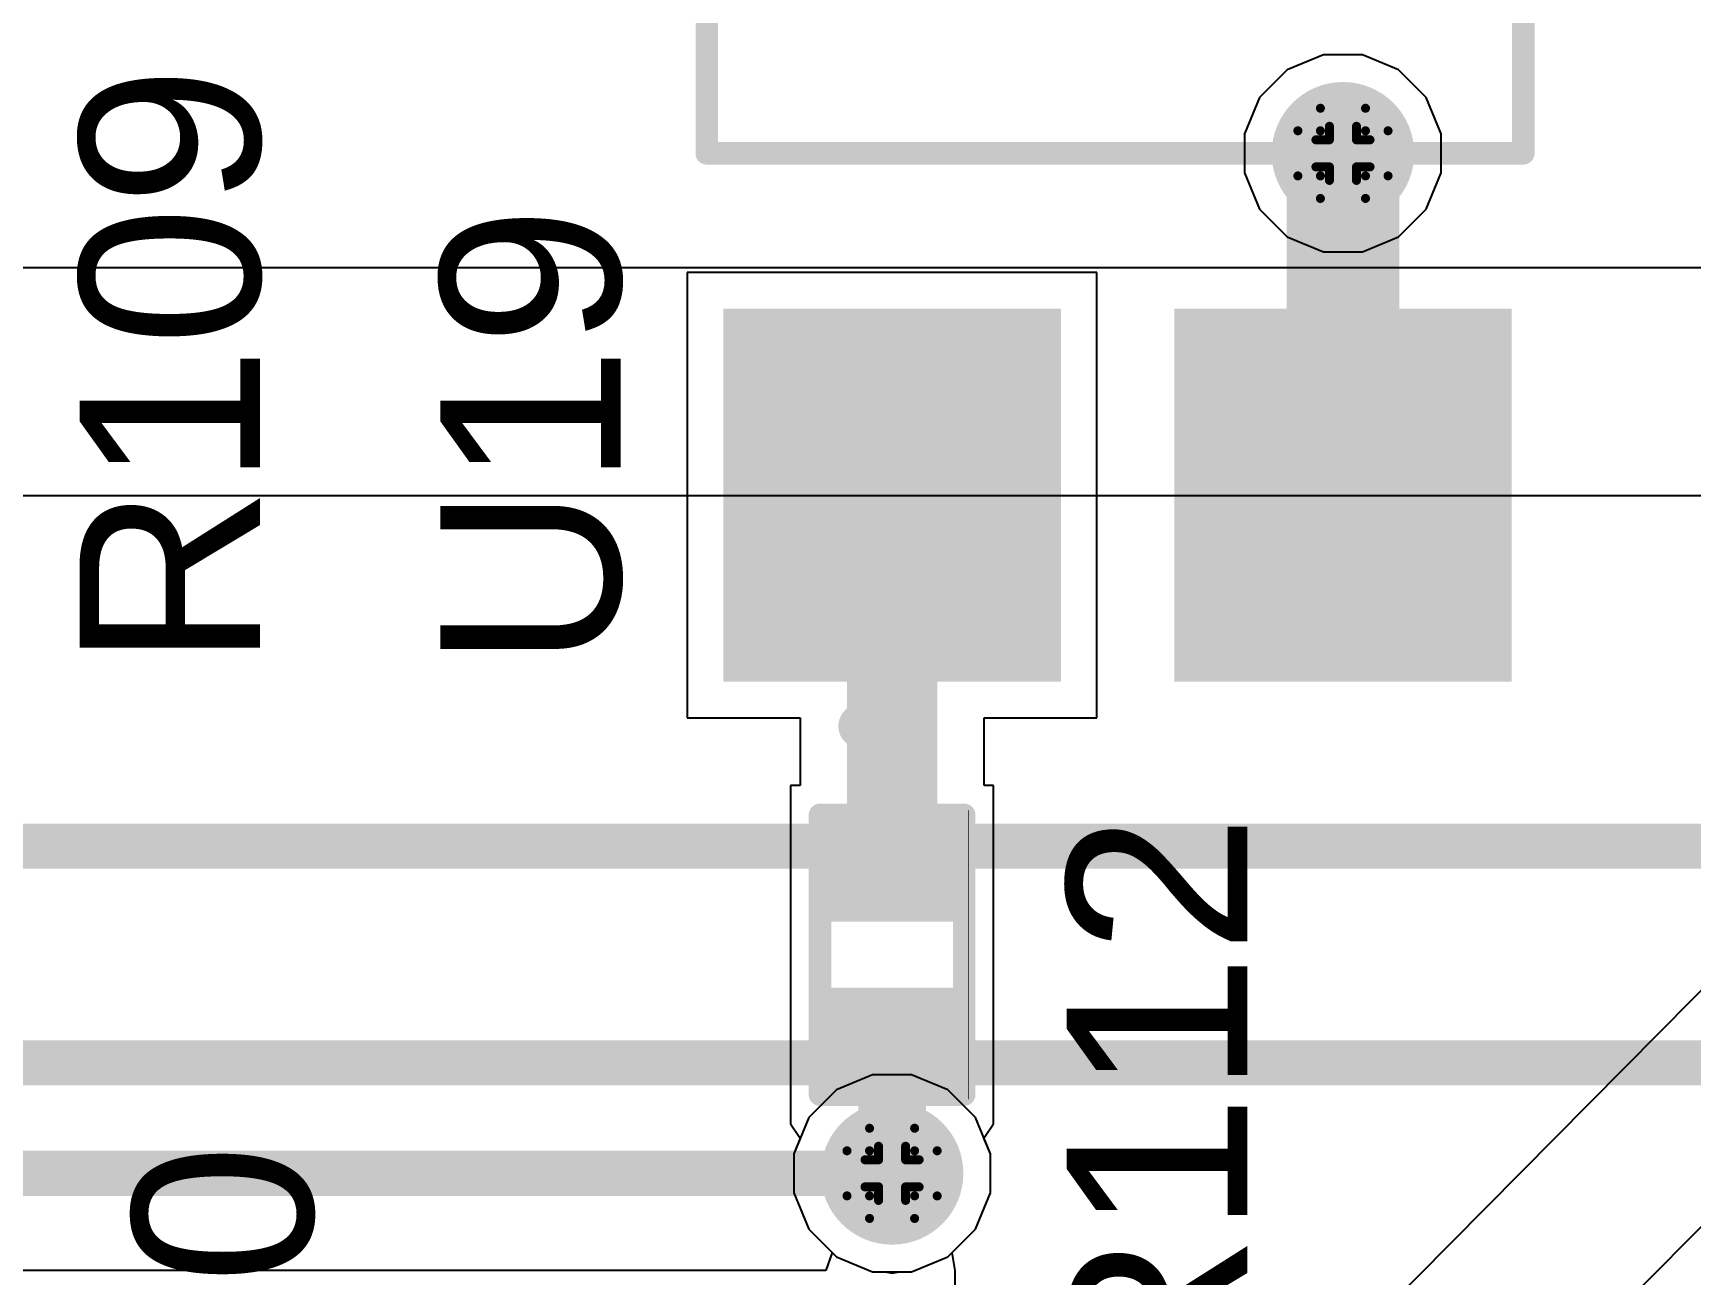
# Model space of a CAD drawing. Header units: inches. Extents: x -3 to 5259, y -3 to 5282.
# Drawn here: x 89.17 to 98.51, y 73.65 to 80.65 of the extents above; entities that cross this region are included whole.
import ezdxf

# ---------------------------------------------------------------- set-up
doc = ezdxf.new("R2010")
doc.units = ezdxf.units.IN
for name, color, linetype in [('Bottom Layer', 5, 'Continuous'), ('Bottom Solder', 6, 'Continuous'), ('Drill Drawing', 1, 'Continuous'), ('Layer 1', 16, 'Continuous'), ('Layer 2', 76, 'Continuous'), ('Top Layer', 1, 'Continuous'), ('Top Overlay', 2, 'Continuous'), ('Top Paste', 8, 'Continuous'), ('Top Solder', 216, 'Continuous'), ('Via Holes', 16, 'Continuous')]:
    doc.layers.add(name, color=color, linetype=linetype)
doc.styles.add('Arial', font='', dxfattribs={"height": 0.2})
doc.styles.get('Arial').set_extended_font_data('Arial')

# ---------------------------------------------------------------- blocks, each defined once
blk = doc.blocks.new('PC817C_9')
at = {"layer": 'Top Layer'}
for points in [[(-4.100068, 2.1699982), (-4.100068, 0.3700018), (-6.100064, 0.3700018), (-6.100064, 2.1699982)], [(-4.100068, -0.3700018), (-4.100068, -2.1699982), (-6.100064, -2.1699982), (-6.100064, -0.3700018)]]:
    blk.add_hatch(color=1, dxfattribs=at).paths.add_polyline_path(points)
at = {"layer": 'Top Paste'}
for points in [[(-4.100068, 2.1699982), (-4.100068, 0.3700018), (-6.100064, 0.3700018), (-6.100064, 2.1699982)], [(-4.100068, -0.3700018), (-4.100068, -2.1699982), (-6.100064, -2.1699982), (-6.100064, -0.3700018)]]:
    blk.add_hatch(color=8, dxfattribs=at).paths.add_polyline_path(points)
at = {"layer": 'Top Solder'}
for points in [[(-4.049268, 2.2207982), (-4.049268, 0.3192018), (-6.150863999999999, 0.3192018), (-6.150863999999999, 2.2207982)], [(-4.049268, -0.3192018), (-4.049268, -2.2207982), (-6.150863999999999, -2.2207982), (-6.150863999999999, -0.3192018)]]:
    blk.add_hatch(color=216, dxfattribs=at).paths.add_polyline_path(points)
at = {"layer": 'Top Overlay'}
for points in [[(-3.175, 2.3139654, 0.127, 0.127, 0), (-3.175, -2.2859492, 0.127, 0.127, 0)], [(-3.175, 2.3139654, 0.127, 0.127, 0), (3.324885399999999, 2.3139654, 0.127, 0.127, 0)], [(-6.400799999999999, 1.4478, 0.2499995, 0.2499995, 0), (-6.2738, 1.3208, 0.2499995, 0.2499995, 0)], [(-6.400799999999999, 1.4478, 0.2499995, 0.2499995, 0), (-6.400799999999999, 1.1938, 0.2499995, 0.2499995, 0)], [(-6.2738, 1.3208, 0.2499995, 0.2499995, 0), (-6.400799999999999, 1.1938, 0.2499995, 0.2499995, 0)], [(-3.175, -2.2859492, 0.127, 0.127, 0), (3.324885399999999, -2.2859492, 0.127, 0.127, 0)]]:
    blk.add_lwpolyline(points, format="xyseb", dxfattribs=at)
for points in [[(-3.20675, 2.3139654, 0.0635, 0.0635, 1), (-3.14325, 2.3139654, 0.0635, 0.0635, 1)], [(-3.20675, 2.3139654, 0.0635, 0.0635, 1), (-3.14325, 2.3139654, 0.0635, 0.0635, 1)], [(-6.46329924, 1.4478, 0.12499848, 0.12499848, 1), (-6.338300759999999, 1.4478, 0.12499848, 0.12499848, 1)], [(-6.46329924, 1.4478, 0.12499848, 0.12499848, 1), (-6.338300759999999, 1.4478, 0.12499848, 0.12499848, 1)], [(-6.33629924, 1.3208, 0.12499848, 0.12499848, 1), (-6.211300759999999, 1.3208, 0.12499848, 0.12499848, 1)], [(-6.33629924, 1.3208, 0.12499848, 0.12499848, 1), (-6.211300759999999, 1.3208, 0.12499848, 0.12499848, 1)], [(-6.46329924, 1.1938, 0.12499848, 0.12499848, 1), (-6.338300759999999, 1.1938, 0.12499848, 0.12499848, 1)], [(-6.46329924, 1.1938, 0.12499848, 0.12499848, 1), (-6.338300759999999, 1.1938, 0.12499848, 0.12499848, 1)], [(-3.20675, -2.2859492, 0.0635, 0.0635, 1), (-3.14325, -2.2859492, 0.0635, 0.0635, 1)], [(-3.20675, -2.2859492, 0.0635, 0.0635, 1), (-3.14325, -2.2859492, 0.0635, 0.0635, 1)]]:
    blk.add_lwpolyline(points, format="xyseb", close=True, dxfattribs=at)
blk = doc.blocks.new('13_WQFN_HR__3_2__26')
at = {"layer": 'Top Solder'}
for p in [(-0.5750306, 1.80992272), (0.7533132, 1.80238908)]:
    blk.add_line(p, (5227.28029472, 5276.701008679999), dxfattribs=at)
blk = doc.blocks.new('R___0402_48')
at = {"layer": 'Top Layer'}
for points in [[(-0.6985, -0.3175), (-0.6985, 0.3175), (-0.2412999999999999, 0.3175), (-0.2413, -0.3175)], [(0.2412999999999999, -0.3175), (0.2413, 0.3175), (0.6985, 0.3175), (0.6985, -0.3175)]]:
    blk.add_hatch(color=1, dxfattribs=at).paths.add_polyline_path(points)
at = {"layer": 'Top Paste'}
for points in [[(-0.6985, -0.3175), (-0.6985, 0.3175), (-0.2412999999999999, 0.3175), (-0.2413, -0.3175)], [(0.2412999999999999, -0.3175), (0.2413, 0.3175), (0.6985, 0.3175), (0.6985, -0.3175)]]:
    blk.add_hatch(color=8, dxfattribs=at).paths.add_polyline_path(points)
at = {"layer": 'Top Solder'}
for points in [[(-0.75350116, -0.37250116), (-0.75350116, 0.37250116), (-0.1862988399999999, 0.37250116), (-0.18629884, -0.37250116)], [(0.1862988399999999, -0.37250116), (0.18629884, 0.37250116), (0.75350116, 0.37250116), (0.75350116, -0.37250116)]]:
    blk.add_hatch(color=216, dxfattribs=at).paths.add_polyline_path(points)
at = {"layer": 'Top Overlay'}
for points in [[(-0.7874, 0.4064, 0.127, 0.127, 0), (0.7874, 0.4064, 0.127, 0.127, 0)], [(-0.7874, 0.4064, 0.127, 0.127, 0), (-0.7874, -0.4064, 0.127, 0.127, 0)], [(0.7874, 0.4064, 0.127, 0.127, 0), (0.7874, -0.4064, 0.127, 0.127, 0)], [(-0.7874, -0.4064, 0.127, 0.127, 0), (0.7874, -0.4064, 0.127, 0.127, 0)], [(-0.8128, -0.4318, 0.0032258, 0.0032258, 0), (0.8128, -0.4318, 0.0032258, 0.0032258, 0)]]:
    blk.add_lwpolyline(points, format="xyseb", dxfattribs=at)
for points in [[(-0.8191499999999999, 0.4064, 0.0635, 0.0635, 1), (-0.7556499999999999, 0.4064, 0.0635, 0.0635, 1)], [(-0.8191499999999999, 0.4064, 0.0635, 0.0635, 1), (-0.7556499999999999, 0.4064, 0.0635, 0.0635, 1)], [(0.7556499999999999, 0.4064, 0.0635, 0.0635, 1), (0.8191499999999999, 0.4064, 0.0635, 0.0635, 1)], [(0.7556499999999999, 0.4064, 0.0635, 0.0635, 1), (0.8191499999999999, 0.4064, 0.0635, 0.0635, 1)], [(-0.8191499999999999, -0.4064, 0.0635, 0.0635, 1), (-0.7556499999999999, -0.4064, 0.0635, 0.0635, 1)], [(-0.8191499999999999, -0.4064, 0.0635, 0.0635, 1), (-0.7556499999999999, -0.4064, 0.0635, 0.0635, 1)], [(0.7556499999999999, -0.4064, 0.0635, 0.0635, 1), (0.8191499999999999, -0.4064, 0.0635, 0.0635, 1)], [(0.7556499999999999, -0.4064, 0.0635, 0.0635, 1), (0.8191499999999999, -0.4064, 0.0635, 0.0635, 1)], [(-0.81360518, -0.4318, 0.0016129, 0.0016129, 1), (-0.8119948199999999, -0.4318, 0.0016129, 0.0016129, 1)], [(0.8119948199999999, -0.4318, 0.0016129, 0.0016129, 1), (0.81360518, -0.4318, 0.0016129, 0.0016129, 1)]]:
    blk.add_lwpolyline(points, format="xyseb", close=True, dxfattribs=at)

msp = doc.modelspace()

# ---------------------------------------------------------------- hatches: boundary and pattern name
at = {"layer": 'Bottom Layer'}
h = msp.add_hatch(color=5, dxfattribs=at)
edge = h.paths.add_edge_path()
edge.add_arc((96.55143758, 79.969106), 0.2999994, 0, 360)
h = msp.add_hatch(color=5, dxfattribs=at)
edge = h.paths.add_edge_path()
edge.add_arc((94.011369, 74.22469025999999), 0.2999994, 0, 360)
at = {"layer": 'Bottom Solder'}
h = msp.add_hatch(color=6, dxfattribs=at)
edge = h.paths.add_edge_path()
edge.add_arc((96.55143758, 79.969106), 0.4015993999999999, 0, 360)
h = msp.add_hatch(color=6, dxfattribs=at)
edge = h.paths.add_edge_path()
edge.add_arc((94.011369, 74.22469025999999), 0.4015993999999999, 0, 360)
at = {"layer": 'Layer 1'}
h = msp.add_hatch(color=16, dxfattribs=at)
edge = h.paths.add_edge_path()
edge.add_arc((96.55143758, 79.969106), 0.2999994, 0, 360)
h = msp.add_hatch(color=16, dxfattribs=at)
edge = h.paths.add_edge_path()
edge.add_arc((94.011369, 74.22469025999999), 0.2999994, 0, 360)
at = {"layer": 'Layer 2'}
h = msp.add_hatch(color=76, dxfattribs=at)
edge = h.paths.add_edge_path()
edge.add_arc((96.55143758, 79.969106), 0.2999994, 0, 360)
h = msp.add_hatch(color=76, dxfattribs=at)
edge = h.paths.add_edge_path()
edge.add_arc((94.011369, 74.22469025999999), 0.2999994, 0, 360)
at = {"layer": 'Top Layer'}
h = msp.add_hatch(color=1, dxfattribs=at)
edge = h.paths.add_edge_path()
edge.add_arc((96.55143758, 79.969106), 0.2999994, 0, 360)
h = msp.add_hatch(color=1, dxfattribs=at)
edge = h.paths.add_edge_path()
edge.add_arc((94.011369, 74.22469025999999), 0.2999994, 0, 360)
at = {"layer": 'Top Solder'}
h = msp.add_hatch(color=216, dxfattribs=at)
edge = h.paths.add_edge_path()
edge.add_arc((96.55143758, 79.969106), 0.4015993999999999, 0, 360)
h = msp.add_hatch(color=216, dxfattribs=at)
edge = h.paths.add_edge_path()
edge.add_arc((94.011369, 74.22469025999999), 0.4015993999999999, 0, 360)
at = {"layer": 'Via Holes'}
h = msp.add_hatch(color=7, dxfattribs=at)
edge = h.paths.add_edge_path()
edge.add_arc((96.55143758, 79.969106), 0.1499997, 0, 360)
h = msp.add_hatch(color=7, dxfattribs=at)
edge = h.paths.add_edge_path()
edge.add_arc((94.011369, 74.22469025999999), 0.1499997, 0, 360)

# ---------------------------------------------------------------- linework, layer by layer
at = {"layer": 'Bottom Layer'}
for p, q in [((110.8536137, 79.3242), (48.1076, 79.3242)), ((93.90117109999998, 74.77868966), (93.69755454, 74.69434895999999)), ((94.12156689999999, 74.77868966), (93.90117109999998, 74.77868966)), ((94.32518345999999, 74.69434895999999), (94.12156689999999, 74.77868966)), ((93.69755454, 74.69434895999999), (93.54171029999999, 74.53850471999999)), ((94.4810277, 74.53850471999999), (94.32518345999999, 74.69434895999999)), ((93.54171029999999, 74.53850471999999), (93.45736959999999, 74.33488816)), ((94.5653684, 74.33488816), (94.4810277, 74.53850471999999)), ((93.45736959999999, 74.33488816), (93.45736959999999, 74.11449236)), ((94.5653684, 74.11449236), (94.5653684, 74.33488816)), ((93.45736959999999, 74.11449236), (93.54171029999999, 73.91087579999999)), ((94.4810277, 73.91087579999999), (94.5653684, 74.11449236)), ((93.54171029999999, 73.91087579999999), (93.69755454, 73.75503155999999)), ((94.32518345999999, 73.75503155999999), (94.4810277, 73.91087579999999)), ((93.69755454, 73.75503155999999), (93.90117109999998, 73.67069086)), ((94.12156689999999, 73.67069086), (94.32518345999999, 73.75503155999999)), ((93.90117109999998, 73.67069086), (94.12156689999999, 73.67069086))]:
    msp.add_line(p, q, dxfattribs=at)
at = {"layer": 'Drill Drawing'}
for points in [[(96.42443757999999, 80.09610599999999, 0.0508, 0.0508, 0), (96.42443757999999, 80.22310599999999, 0.0508, 0.0508, 0)], [(96.42443757999999, 80.22310599999999, 0.0508, 0.0508, 0), (96.67843758, 80.22310599999999, 0.0508, 0.0508, 0)], [(96.67843758, 80.09610599999999, 0.0508, 0.0508, 0), (96.67843758, 80.22310599999999, 0.0508, 0.0508, 0)], [(96.47523758, 80.045306, 0.0508, 0.0508, 0), (96.47523758, 80.121506, 0.0508, 0.0508, 0)], [(96.47523758, 80.121506, 0.0508, 0.0508, 0), (96.62763757999998, 80.121506, 0.0508, 0.0508, 0)], [(96.62763757999998, 80.045306, 0.0508, 0.0508, 0), (96.62763757999998, 80.121506, 0.0508, 0.0508, 0)], [(96.29743758, 79.842106, 0.0508, 0.0508, 0), (96.29743758, 80.09610599999999, 0.0508, 0.0508, 0)], [(96.29743758, 80.09610599999999, 0.0508, 0.0508, 0), (96.42443757999999, 80.09610599999999, 0.0508, 0.0508, 0)], [(96.39903758, 79.892906, 0.0508, 0.0508, 0), (96.39903758, 80.045306, 0.0508, 0.0508, 0)], [(96.39903758, 80.045306, 0.0508, 0.0508, 0), (96.47523758, 80.045306, 0.0508, 0.0508, 0)], [(96.62763757999998, 80.045306, 0.0508, 0.0508, 0), (96.70383758, 80.045306, 0.0508, 0.0508, 0)], [(96.67843758, 80.09610599999999, 0.0508, 0.0508, 0), (96.80543757999999, 80.09610599999999, 0.0508, 0.0508, 0)], [(96.70383758, 79.892906, 0.0508, 0.0508, 0), (96.70383758, 80.045306, 0.0508, 0.0508, 0)], [(96.80543757999999, 79.842106, 0.0508, 0.0508, 0), (96.80543757999999, 80.09610599999999, 0.0508, 0.0508, 0)], [(96.29743758, 79.842106, 0.0508, 0.0508, 0), (96.42443757999999, 79.842106, 0.0508, 0.0508, 0)], [(96.39903758, 79.892906, 0.0508, 0.0508, 0), (96.47523758, 79.892906, 0.0508, 0.0508, 0)], [(96.42443757999999, 79.71510599999999, 0.0508, 0.0508, 0), (96.42443757999999, 79.842106, 0.0508, 0.0508, 0)], [(96.47523758, 79.816706, 0.0508, 0.0508, 0), (96.47523758, 79.892906, 0.0508, 0.0508, 0)], [(96.62763757999998, 79.892906, 0.0508, 0.0508, 0), (96.70383758, 79.892906, 0.0508, 0.0508, 0)], [(96.62763757999998, 79.816706, 0.0508, 0.0508, 0), (96.62763757999998, 79.892906, 0.0508, 0.0508, 0)], [(96.67843758, 79.842106, 0.0508, 0.0508, 0), (96.80543757999999, 79.842106, 0.0508, 0.0508, 0)], [(96.67843758, 79.71510599999999, 0.0508, 0.0508, 0), (96.67843758, 79.842106, 0.0508, 0.0508, 0)], [(96.47523758, 79.816706, 0.0508, 0.0508, 0), (96.62763757999998, 79.816706, 0.0508, 0.0508, 0)], [(96.42443757999999, 79.71510599999999, 0.0508, 0.0508, 0), (96.67843758, 79.71510599999999, 0.0508, 0.0508, 0)], [(93.88436899999999, 74.35169026, 0.0508, 0.0508, 0), (93.88436899999999, 74.47869026, 0.0508, 0.0508, 0)], [(93.88436899999999, 74.47869026, 0.0508, 0.0508, 0), (94.138369, 74.47869026, 0.0508, 0.0508, 0)], [(94.138369, 74.35169026, 0.0508, 0.0508, 0), (94.138369, 74.47869026, 0.0508, 0.0508, 0)], [(93.757369, 74.09769026, 0.0508, 0.0508, 0), (93.757369, 74.35169026, 0.0508, 0.0508, 0)], [(93.757369, 74.35169026, 0.0508, 0.0508, 0), (93.88436899999999, 74.35169026, 0.0508, 0.0508, 0)], [(93.93516899999999, 74.30089026, 0.0508, 0.0508, 0), (93.93516899999999, 74.37709026, 0.0508, 0.0508, 0)], [(93.93516899999999, 74.37709026, 0.0508, 0.0508, 0), (94.087569, 74.37709026, 0.0508, 0.0508, 0)], [(94.087569, 74.30089026, 0.0508, 0.0508, 0), (94.087569, 74.37709026, 0.0508, 0.0508, 0)], [(94.138369, 74.35169026, 0.0508, 0.0508, 0), (94.26536899999999, 74.35169026, 0.0508, 0.0508, 0)], [(94.26536899999999, 74.09769026, 0.0508, 0.0508, 0), (94.26536899999999, 74.35169026, 0.0508, 0.0508, 0)], [(93.85896899999999, 74.14849026, 0.0508, 0.0508, 0), (93.85896899999999, 74.30089026, 0.0508, 0.0508, 0)], [(93.85896899999999, 74.30089026, 0.0508, 0.0508, 0), (93.93516899999999, 74.30089026, 0.0508, 0.0508, 0)], [(94.087569, 74.30089026, 0.0508, 0.0508, 0), (94.16376899999999, 74.30089026, 0.0508, 0.0508, 0)], [(94.16376899999999, 74.14849026, 0.0508, 0.0508, 0), (94.16376899999999, 74.30089026, 0.0508, 0.0508, 0)], [(93.85896899999999, 74.14849026, 0.0508, 0.0508, 0), (93.93516899999999, 74.14849026, 0.0508, 0.0508, 0)], [(93.93516899999999, 74.07229026, 0.0508, 0.0508, 0), (93.93516899999999, 74.14849026, 0.0508, 0.0508, 0)], [(94.087569, 74.14849026, 0.0508, 0.0508, 0), (94.16376899999999, 74.14849026, 0.0508, 0.0508, 0)], [(94.087569, 74.07229026, 0.0508, 0.0508, 0), (94.087569, 74.14849026, 0.0508, 0.0508, 0)], [(93.757369, 74.09769026, 0.0508, 0.0508, 0), (93.88436899999999, 74.09769026, 0.0508, 0.0508, 0)], [(93.88436899999999, 73.97069026, 0.0508, 0.0508, 0), (93.88436899999999, 74.09769026, 0.0508, 0.0508, 0)], [(93.93516899999999, 74.07229026, 0.0508, 0.0508, 0), (94.087569, 74.07229026, 0.0508, 0.0508, 0)], [(94.138369, 74.09769026, 0.0508, 0.0508, 0), (94.26536899999999, 74.09769026, 0.0508, 0.0508, 0)], [(94.138369, 73.97069026, 0.0508, 0.0508, 0), (94.138369, 74.09769026, 0.0508, 0.0508, 0)], [(93.88436899999999, 73.97069026, 0.0508, 0.0508, 0), (94.138369, 73.97069026, 0.0508, 0.0508, 0)]]:
    msp.add_lwpolyline(points, format="xyseb", dxfattribs=at)
for points in [[(96.41173758, 80.22310599999999, 0.0254, 0.0254, 1), (96.43713758, 80.22310599999999, 0.0254, 0.0254, 1)], [(96.41173758, 80.22310599999999, 0.0254, 0.0254, 1), (96.43713758, 80.22310599999999, 0.0254, 0.0254, 1)], [(96.66573758, 80.22310599999999, 0.0254, 0.0254, 1), (96.69113757999999, 80.22310599999999, 0.0254, 0.0254, 1)], [(96.66573758, 80.22310599999999, 0.0254, 0.0254, 1), (96.69113757999999, 80.22310599999999, 0.0254, 0.0254, 1)], [(96.46253757999999, 80.121506, 0.0254, 0.0254, 1), (96.48793758, 80.121506, 0.0254, 0.0254, 1)], [(96.46253757999999, 80.121506, 0.0254, 0.0254, 1), (96.48793758, 80.121506, 0.0254, 0.0254, 1)], [(96.61493758, 80.121506, 0.0254, 0.0254, 1), (96.64033758, 80.121506, 0.0254, 0.0254, 1)], [(96.61493758, 80.121506, 0.0254, 0.0254, 1), (96.64033758, 80.121506, 0.0254, 0.0254, 1)], [(96.28473758, 80.09610599999999, 0.0254, 0.0254, 1), (96.31013758, 80.09610599999999, 0.0254, 0.0254, 1)], [(96.28473758, 80.09610599999999, 0.0254, 0.0254, 1), (96.31013758, 80.09610599999999, 0.0254, 0.0254, 1)], [(96.38633758, 80.045306, 0.0254, 0.0254, 1), (96.41173758, 80.045306, 0.0254, 0.0254, 1)], [(96.38633758, 80.045306, 0.0254, 0.0254, 1), (96.41173758, 80.045306, 0.0254, 0.0254, 1)], [(96.41173758, 80.09610599999999, 0.0254, 0.0254, 1), (96.43713758, 80.09610599999999, 0.0254, 0.0254, 1)], [(96.41173758, 80.09610599999999, 0.0254, 0.0254, 1), (96.43713758, 80.09610599999999, 0.0254, 0.0254, 1)], [(96.46253757999999, 80.045306, 0.0254, 0.0254, 1), (96.48793758, 80.045306, 0.0254, 0.0254, 1)], [(96.46253757999999, 80.045306, 0.0254, 0.0254, 1), (96.48793758, 80.045306, 0.0254, 0.0254, 1)], [(96.61493758, 80.045306, 0.0254, 0.0254, 1), (96.64033758, 80.045306, 0.0254, 0.0254, 1)], [(96.61493758, 80.045306, 0.0254, 0.0254, 1), (96.64033758, 80.045306, 0.0254, 0.0254, 1)], [(96.66573758, 80.09610599999999, 0.0254, 0.0254, 1), (96.69113757999999, 80.09610599999999, 0.0254, 0.0254, 1)], [(96.66573758, 80.09610599999999, 0.0254, 0.0254, 1), (96.69113757999999, 80.09610599999999, 0.0254, 0.0254, 1)], [(96.69113757999999, 80.045306, 0.0254, 0.0254, 1), (96.71653758, 80.045306, 0.0254, 0.0254, 1)], [(96.69113757999999, 80.045306, 0.0254, 0.0254, 1), (96.71653758, 80.045306, 0.0254, 0.0254, 1)], [(96.79273758, 80.09610599999999, 0.0254, 0.0254, 1), (96.81813758, 80.09610599999999, 0.0254, 0.0254, 1)], [(96.79273758, 80.09610599999999, 0.0254, 0.0254, 1), (96.81813758, 80.09610599999999, 0.0254, 0.0254, 1)], [(96.28473758, 79.842106, 0.0254, 0.0254, 1), (96.31013758, 79.842106, 0.0254, 0.0254, 1)], [(96.28473758, 79.842106, 0.0254, 0.0254, 1), (96.31013758, 79.842106, 0.0254, 0.0254, 1)], [(96.38633758, 79.892906, 0.0254, 0.0254, 1), (96.41173758, 79.892906, 0.0254, 0.0254, 1)], [(96.38633758, 79.892906, 0.0254, 0.0254, 1), (96.41173758, 79.892906, 0.0254, 0.0254, 1)], [(96.41173758, 79.842106, 0.0254, 0.0254, 1), (96.43713758, 79.842106, 0.0254, 0.0254, 1)], [(96.41173758, 79.842106, 0.0254, 0.0254, 1), (96.43713758, 79.842106, 0.0254, 0.0254, 1)], [(96.46253757999999, 79.892906, 0.0254, 0.0254, 1), (96.48793758, 79.892906, 0.0254, 0.0254, 1)], [(96.46253757999999, 79.892906, 0.0254, 0.0254, 1), (96.48793758, 79.892906, 0.0254, 0.0254, 1)], [(96.61493758, 79.892906, 0.0254, 0.0254, 1), (96.64033758, 79.892906, 0.0254, 0.0254, 1)], [(96.61493758, 79.892906, 0.0254, 0.0254, 1), (96.64033758, 79.892906, 0.0254, 0.0254, 1)], [(96.66573758, 79.842106, 0.0254, 0.0254, 1), (96.69113757999999, 79.842106, 0.0254, 0.0254, 1)], [(96.66573758, 79.842106, 0.0254, 0.0254, 1), (96.69113757999999, 79.842106, 0.0254, 0.0254, 1)], [(96.69113757999999, 79.892906, 0.0254, 0.0254, 1), (96.71653758, 79.892906, 0.0254, 0.0254, 1)], [(96.69113757999999, 79.892906, 0.0254, 0.0254, 1), (96.71653758, 79.892906, 0.0254, 0.0254, 1)], [(96.79273758, 79.842106, 0.0254, 0.0254, 1), (96.81813758, 79.842106, 0.0254, 0.0254, 1)], [(96.79273758, 79.842106, 0.0254, 0.0254, 1), (96.81813758, 79.842106, 0.0254, 0.0254, 1)], [(96.46253757999999, 79.816706, 0.0254, 0.0254, 1), (96.48793758, 79.816706, 0.0254, 0.0254, 1)], [(96.46253757999999, 79.816706, 0.0254, 0.0254, 1), (96.48793758, 79.816706, 0.0254, 0.0254, 1)], [(96.61493758, 79.816706, 0.0254, 0.0254, 1), (96.64033758, 79.816706, 0.0254, 0.0254, 1)], [(96.61493758, 79.816706, 0.0254, 0.0254, 1), (96.64033758, 79.816706, 0.0254, 0.0254, 1)], [(96.41173758, 79.71510599999999, 0.0254, 0.0254, 1), (96.43713758, 79.71510599999999, 0.0254, 0.0254, 1)], [(96.41173758, 79.71510599999999, 0.0254, 0.0254, 1), (96.43713758, 79.71510599999999, 0.0254, 0.0254, 1)], [(96.66573758, 79.71510599999999, 0.0254, 0.0254, 1), (96.69113757999999, 79.71510599999999, 0.0254, 0.0254, 1)], [(96.66573758, 79.71510599999999, 0.0254, 0.0254, 1), (96.69113757999999, 79.71510599999999, 0.0254, 0.0254, 1)], [(93.871669, 74.47869026, 0.0254, 0.0254, 1), (93.89706899999999, 74.47869026, 0.0254, 0.0254, 1)], [(93.871669, 74.47869026, 0.0254, 0.0254, 1), (93.89706899999999, 74.47869026, 0.0254, 0.0254, 1)], [(94.12566899999999, 74.47869026, 0.0254, 0.0254, 1), (94.15106899999999, 74.47869026, 0.0254, 0.0254, 1)], [(94.12566899999999, 74.47869026, 0.0254, 0.0254, 1), (94.15106899999999, 74.47869026, 0.0254, 0.0254, 1)], [(93.744669, 74.35169026, 0.0254, 0.0254, 1), (93.77006899999999, 74.35169026, 0.0254, 0.0254, 1)], [(93.744669, 74.35169026, 0.0254, 0.0254, 1), (93.77006899999999, 74.35169026, 0.0254, 0.0254, 1)], [(93.871669, 74.35169026, 0.0254, 0.0254, 1), (93.89706899999999, 74.35169026, 0.0254, 0.0254, 1)], [(93.871669, 74.35169026, 0.0254, 0.0254, 1), (93.89706899999999, 74.35169026, 0.0254, 0.0254, 1)], [(93.922469, 74.37709026, 0.0254, 0.0254, 1), (93.947869, 74.37709026, 0.0254, 0.0254, 1)], [(93.922469, 74.37709026, 0.0254, 0.0254, 1), (93.947869, 74.37709026, 0.0254, 0.0254, 1)], [(94.07486899999999, 74.37709026, 0.0254, 0.0254, 1), (94.100269, 74.37709026, 0.0254, 0.0254, 1)], [(94.07486899999999, 74.37709026, 0.0254, 0.0254, 1), (94.100269, 74.37709026, 0.0254, 0.0254, 1)], [(94.12566899999999, 74.35169026, 0.0254, 0.0254, 1), (94.15106899999999, 74.35169026, 0.0254, 0.0254, 1)], [(94.12566899999999, 74.35169026, 0.0254, 0.0254, 1), (94.15106899999999, 74.35169026, 0.0254, 0.0254, 1)], [(94.252669, 74.35169026, 0.0254, 0.0254, 1), (94.27806899999999, 74.35169026, 0.0254, 0.0254, 1)], [(94.252669, 74.35169026, 0.0254, 0.0254, 1), (94.27806899999999, 74.35169026, 0.0254, 0.0254, 1)], [(93.84626899999999, 74.30089026, 0.0254, 0.0254, 1), (93.871669, 74.30089026, 0.0254, 0.0254, 1)], [(93.84626899999999, 74.30089026, 0.0254, 0.0254, 1), (93.871669, 74.30089026, 0.0254, 0.0254, 1)], [(93.922469, 74.30089026, 0.0254, 0.0254, 1), (93.947869, 74.30089026, 0.0254, 0.0254, 1)], [(93.922469, 74.30089026, 0.0254, 0.0254, 1), (93.947869, 74.30089026, 0.0254, 0.0254, 1)], [(94.07486899999999, 74.30089026, 0.0254, 0.0254, 1), (94.100269, 74.30089026, 0.0254, 0.0254, 1)], [(94.07486899999999, 74.30089026, 0.0254, 0.0254, 1), (94.100269, 74.30089026, 0.0254, 0.0254, 1)], [(94.15106899999999, 74.30089026, 0.0254, 0.0254, 1), (94.176469, 74.30089026, 0.0254, 0.0254, 1)], [(94.15106899999999, 74.30089026, 0.0254, 0.0254, 1), (94.176469, 74.30089026, 0.0254, 0.0254, 1)], [(93.84626899999999, 74.14849026, 0.0254, 0.0254, 1), (93.871669, 74.14849026, 0.0254, 0.0254, 1)], [(93.84626899999999, 74.14849026, 0.0254, 0.0254, 1), (93.871669, 74.14849026, 0.0254, 0.0254, 1)], [(93.922469, 74.14849026, 0.0254, 0.0254, 1), (93.947869, 74.14849026, 0.0254, 0.0254, 1)], [(93.922469, 74.14849026, 0.0254, 0.0254, 1), (93.947869, 74.14849026, 0.0254, 0.0254, 1)], [(94.07486899999999, 74.14849026, 0.0254, 0.0254, 1), (94.100269, 74.14849026, 0.0254, 0.0254, 1)], [(94.07486899999999, 74.14849026, 0.0254, 0.0254, 1), (94.100269, 74.14849026, 0.0254, 0.0254, 1)], [(94.15106899999999, 74.14849026, 0.0254, 0.0254, 1), (94.176469, 74.14849026, 0.0254, 0.0254, 1)], [(94.15106899999999, 74.14849026, 0.0254, 0.0254, 1), (94.176469, 74.14849026, 0.0254, 0.0254, 1)], [(93.744669, 74.09769026, 0.0254, 0.0254, 1), (93.77006899999999, 74.09769026, 0.0254, 0.0254, 1)], [(93.744669, 74.09769026, 0.0254, 0.0254, 1), (93.77006899999999, 74.09769026, 0.0254, 0.0254, 1)], [(93.871669, 74.09769026, 0.0254, 0.0254, 1), (93.89706899999999, 74.09769026, 0.0254, 0.0254, 1)], [(93.871669, 74.09769026, 0.0254, 0.0254, 1), (93.89706899999999, 74.09769026, 0.0254, 0.0254, 1)], [(93.922469, 74.07229026, 0.0254, 0.0254, 1), (93.947869, 74.07229026, 0.0254, 0.0254, 1)], [(93.922469, 74.07229026, 0.0254, 0.0254, 1), (93.947869, 74.07229026, 0.0254, 0.0254, 1)], [(94.07486899999999, 74.07229026, 0.0254, 0.0254, 1), (94.100269, 74.07229026, 0.0254, 0.0254, 1)], [(94.07486899999999, 74.07229026, 0.0254, 0.0254, 1), (94.100269, 74.07229026, 0.0254, 0.0254, 1)], [(94.12566899999999, 74.09769026, 0.0254, 0.0254, 1), (94.15106899999999, 74.09769026, 0.0254, 0.0254, 1)], [(94.12566899999999, 74.09769026, 0.0254, 0.0254, 1), (94.15106899999999, 74.09769026, 0.0254, 0.0254, 1)], [(94.252669, 74.09769026, 0.0254, 0.0254, 1), (94.27806899999999, 74.09769026, 0.0254, 0.0254, 1)], [(94.252669, 74.09769026, 0.0254, 0.0254, 1), (94.27806899999999, 74.09769026, 0.0254, 0.0254, 1)], [(93.871669, 73.97069026, 0.0254, 0.0254, 1), (93.89706899999999, 73.97069026, 0.0254, 0.0254, 1)], [(93.871669, 73.97069026, 0.0254, 0.0254, 1), (93.89706899999999, 73.97069026, 0.0254, 0.0254, 1)], [(94.12566899999999, 73.97069026, 0.0254, 0.0254, 1), (94.15106899999999, 73.97069026, 0.0254, 0.0254, 1)], [(94.12566899999999, 73.97069026, 0.0254, 0.0254, 1), (94.15106899999999, 73.97069026, 0.0254, 0.0254, 1)]]:
    msp.add_lwpolyline(points, format="xyseb", close=True, dxfattribs=at)
at = {"layer": 'Layer 1'}
for p, q in [((93.90117109999998, 74.77868966), (93.69755454, 74.69434895999999)), ((94.12156689999999, 74.77868966), (93.90117109999998, 74.77868966)), ((94.32518345999999, 74.69434895999999), (94.12156689999999, 74.77868966)), ((93.69755454, 74.69434895999999), (93.54171029999999, 74.53850471999999)), ((94.4810277, 74.53850471999999), (94.32518345999999, 74.69434895999999)), ((93.54171029999999, 74.53850471999999), (93.45736959999999, 74.33488816)), ((94.5653684, 74.33488816), (94.4810277, 74.53850471999999)), ((93.45736959999999, 74.33488816), (93.45736959999999, 74.11449236)), ((94.5653684, 74.11449236), (94.5653684, 74.33488816)), ((93.45736959999999, 74.11449236), (93.54171029999999, 73.91087579999999)), ((94.4810277, 73.91087579999999), (94.5653684, 74.11449236)), ((93.54171029999999, 73.91087579999999), (93.69755454, 73.75503155999999)), ((94.32518345999999, 73.75503155999999), (94.4810277, 73.91087579999999)), ((93.69755454, 73.75503155999999), (93.90117109999998, 73.67069086)), ((94.12156689999999, 73.67069086), (94.32518345999999, 73.75503155999999)), ((93.90117109999998, 73.67069086), (94.12156689999999, 73.67069086))]:
    msp.add_line(p, q, dxfattribs=at)
at = {"layer": 'Layer 2'}
for p, q in [((96.44123968, 80.52310539999999), (96.23762312, 80.4387647)), ((96.66163547999999, 80.52310539999999), (96.44123968, 80.52310539999999)), ((96.86525204, 80.4387647), (96.66163547999999, 80.52310539999999)), ((96.23762312, 80.4387647), (96.08177888, 80.28292046)), ((97.02109628, 80.28292046), (96.86525204, 80.4387647)), ((96.08177888, 80.28292046), (95.99743818, 80.07930389999999)), ((97.10543698, 80.07930389999999), (97.02109628, 80.28292046)), ((95.99743818, 80.07930389999999), (95.99743818, 79.85890810000001)), ((97.10543698, 79.85890810000001), (97.10543698, 80.07930389999999)), ((95.99743818, 79.85890810000001), (96.08177888, 79.65529154)), ((97.02109628, 79.65529154), (97.10543698, 79.85890810000001)), ((96.08177888, 79.65529154), (96.23762312, 79.4994473)), ((96.86525204, 79.4994473), (97.02109628, 79.65529154)), ((96.23762312, 79.4994473), (96.44123968, 79.4151066)), ((96.66163547999999, 79.4151066), (96.86525204, 79.4994473)), ((96.44123968, 79.4151066), (96.66163547999999, 79.4151066)), ((100.47642338, 78.04009538), (65.46727064, 78.04009538))]:
    msp.add_line(p, q, dxfattribs=at)
for points in [[(8.40576424, 76.06673889999999, 0.254, 0.254, 0), (100.48210536, 76.06673889999999, 0.254, 0.254, 0)], [(10.63681896, 74.84753889999999, 0.254, 0.254, 0), (111.36275416, 74.84753889999999, 0.254, 0.254, 0)], [(23.42844184, 74.22469025999999, 0.254, 0.254, 0), (94.011369, 74.22469025999999, 0.254, 0.254, 0)]]:
    msp.add_lwpolyline(points, format="xyseb", dxfattribs=at)
msp.add_lwpolyline([(93.947869, 74.22469025999999, 0.127, 0.127, 1), (94.07486899999999, 74.22469025999999, 0.127, 0.127, 1)], format="xyseb", close=True, dxfattribs=at)
at = {"layer": 'Top Layer'}
for p, q in [((95.16543323999998, 79.298038), (92.85743684, 79.298038)), ((92.85743684, 79.298038), (92.85743684, 76.79004199999999)), ((95.16543323999998, 79.298038), (92.85743684, 79.298038)), ((92.85743684, 79.298038), (92.85743684, 76.79004199999999)), ((95.16543323999998, 76.79004199999999), (95.16543323999998, 79.298038)), ((95.16543323999998, 76.79004199999999), (95.16543323999998, 79.298038)), ((92.85743684, 76.79004199999999), (93.49341727999999, 76.79004199999999)), ((92.85743684, 76.79004199999999), (93.49341727999999, 76.79004199999999)), ((93.49341727999999, 76.79004199999999), (93.49341727999999, 76.4083181)), ((93.49341727999999, 76.79004199999999), (93.49341727999999, 76.4083181)), ((94.52932072, 76.4083181), (94.52932072, 76.79004199999999)), ((94.52932072, 76.79004199999999), (95.16543323999998, 76.79004199999999)), ((94.52932072, 76.4083181), (94.52932072, 76.79004199999999)), ((94.52932072, 76.79004199999999), (95.16543323999998, 76.79004199999999)), ((93.49341727999999, 76.4083181), (93.43986645999999, 76.4083181)), ((93.43986645999999, 76.4083181), (93.43986645999999, 75.44311809999999)), ((93.49341727999999, 76.4083181), (93.43986645999999, 76.4083181)), ((93.43986645999999, 76.4083181), (93.43986645999999, 75.44311809999999)), ((94.58286646, 76.4083181), (94.52932072, 76.4083181)), ((94.58286646, 76.4083181), (94.52932072, 76.4083181)), ((94.58286646, 75.44311809999999), (94.58286646, 76.4083181)), ((94.58286646, 75.44311809999999), (94.58286646, 76.4083181)), ((93.43986645999999, 75.44311809999999), (93.43986645999999, 74.5033181)), ((93.43986645999999, 75.44311809999999), (93.43986645999999, 74.5033181)), ((94.58286646, 74.5033181), (94.58286646, 75.44311809999999)), ((94.58286646, 74.5033181), (94.58286646, 75.44311809999999)), ((93.43986645999999, 74.5033181), (93.43986392, 74.5033181)), ((93.43986392, 74.5033181), (93.49373732, 74.42269087999999)), ((93.43986645999999, 74.5033181), (93.43986392, 74.5033181)), ((93.43986392, 74.5033181), (93.49373732, 74.42269087999999)), ((94.52899814, 74.42269596), (94.58286899999999, 74.5033181)), ((94.52899814, 74.42269596), (94.58286899999999, 74.5033181)), ((94.58286899999999, 74.5033181), (94.58286646, 74.5033181)), ((94.58286899999999, 74.5033181), (94.58286646, 74.5033181)), ((93.49373732, 74.42269087999999), (93.45736959999999, 74.33488816)), ((93.49373732, 74.42269087999999), (93.45736959999999, 74.33488816)), ((94.5653684, 74.33488816), (94.52899814, 74.42269596)), ((94.5653684, 74.33488816), (94.52899814, 74.42269596)), ((93.45736959999999, 74.33488816), (93.45736959999999, 74.11449236)), ((93.45736959999999, 74.33488816), (93.45736959999999, 74.11449236)), ((94.5653684, 74.11449236), (94.5653684, 74.33488816)), ((94.5653684, 74.11449236), (94.5653684, 74.33488816)), ((93.45736959999999, 74.11449236), (93.54171029999999, 73.91087579999999)), ((93.45736959999999, 74.11449236), (93.54171029999999, 73.91087579999999)), ((94.4810277, 73.91087579999999), (94.5653684, 74.11449236)), ((94.4810277, 73.91087579999999), (94.5653684, 74.11449236)), ((93.54171029999999, 73.91087579999999), (93.69755454, 73.75503155999999)), ((93.54171029999999, 73.91087579999999), (93.67327214, 73.77931396)), ((94.32518345999999, 73.75503155999999), (94.4810277, 73.91087579999999)), ((94.34946586, 73.77931396), (94.4810277, 73.91087579999999)), ((93.67327214, 73.77931396), (93.63893133999998, 73.67771395999999)), ((94.36672262, 73.67771395999999), (94.34946586, 73.77931396)), ((93.69755454, 73.75503155999999), (93.90117109999998, 73.67069086)), ((94.12156689999999, 73.67069086), (94.32518345999999, 73.75503155999999)), ((93.63893133999998, 73.67771395999999), (84.21289482, 73.67771395999999)), ((93.90117109999998, 73.67069086), (93.97219458, 73.67069086)), ((93.97219458, 73.67069086), (94.011369, 73.66289814)), ((94.011369, 73.66289814), (94.05054342, 73.67069086)), ((94.05054342, 73.67069086), (94.12156689999999, 73.67069086)), ((94.36672008, 73.67770888), (94.36672516, 73.67771395999999)), ((94.36672008, 72.31097298), (94.36672008, 73.67770888)), ((94.36672516, 73.67771395999999), (94.36672262, 73.67771395999999))]:
    msp.add_line(p, q, dxfattribs=at)
for points in [[(96.55143758, 78.04404, 0.635, 0.635, 0), (96.55143758, 79.969106, 0.635, 0.635, 0)], [(94.011369, 75.98938066, 0.508, 0.508, 0), (94.011369, 78.55197142, 0.508, 0.508, 0)], [(94.011369, 78.04397141999999, 0.3809999999999999, 0.3809999999999999, 0), (94.01143757999999, 78.04403746, 0.3809999999999999, 0.3809999999999999, 0)], [(94.01136646, 74.1161078, 0.3809999999999999, 0.3809999999999999, 0), (94.01136646, 74.9859181, 0.3809999999999999, 0.3809999999999999, 0)], [(94.01136646, 74.1161078, 0.3809999999999999, 0.3809999999999999, 0), (94.011369, 74.11610526, 0.3809999999999999, 0.3809999999999999, 0)]]:
    msp.add_lwpolyline(points, format="xyseb", dxfattribs=at)
for points in [[(96.39268758, 79.969106, 0.3175, 0.3175, 1), (96.71018758, 79.969106, 0.3175, 0.3175, 1)], [(93.88436899999999, 78.55197142, 0.254, 0.254, 1), (94.138369, 78.55197142, 0.254, 0.254, 1)], [(96.39268758, 78.04404, 0.3175, 0.3175, 1), (96.71018758, 78.04404, 0.3175, 0.3175, 1)], [(93.916119, 78.04397141999999, 0.1905, 0.1905, 1), (94.106619, 78.04397141999999, 0.1905, 0.1905, 1)], [(93.91618758, 78.04403746, 0.1905, 0.1905, 1), (94.10668758, 78.04403746, 0.1905, 0.1905, 1)], [(93.88436899999999, 75.98938066, 0.254, 0.254, 1), (94.138369, 75.98938066, 0.254, 0.254, 1)], [(93.91611646, 74.9859181, 0.1905, 0.1905, 1), (94.10661646, 74.9859181, 0.1905, 0.1905, 1)], [(93.91611646, 74.1161078, 0.1905, 0.1905, 1), (94.10661646, 74.1161078, 0.1905, 0.1905, 1)], [(93.91611646, 74.1161078, 0.1905, 0.1905, 1), (94.10661646, 74.1161078, 0.1905, 0.1905, 1)], [(93.916119, 74.11610526, 0.1905, 0.1905, 1), (94.106619, 74.11610526, 0.1905, 0.1905, 1)]]:
    msp.add_lwpolyline(points, format="xyseb", close=True, dxfattribs=at)

# ---------------------------------------------------------------- block references
msp.add_blockref('13_WQFN_HR__3_2__26', (31.76047242, 5.455798079999999))
at = {"rotation": 90}
for name, p in [('PC817C_9', (95.28143503999999, 83.144106)), ('R___0402_48', (94.01136646, 75.4558181))]:
    msp.add_blockref(name, p, dxfattribs=at)

# ---------------------------------------------------------------- texts
at = {"layer": 'Top Overlay', "style": 'Arial'}
for s, p in [('R109', (90.44972004, 77.06870794)), ('U19', (92.48172258, 77.06854284)), ('R112', (96.01183489999998, 72.85621445999999)), ('D20', (90.74777126, 71.78695065999999))]:
    msp.add_text(s, height=1.016, rotation=90, dxfattribs=at).set_placement(p)

doc.saveas('drawing.dxf')
